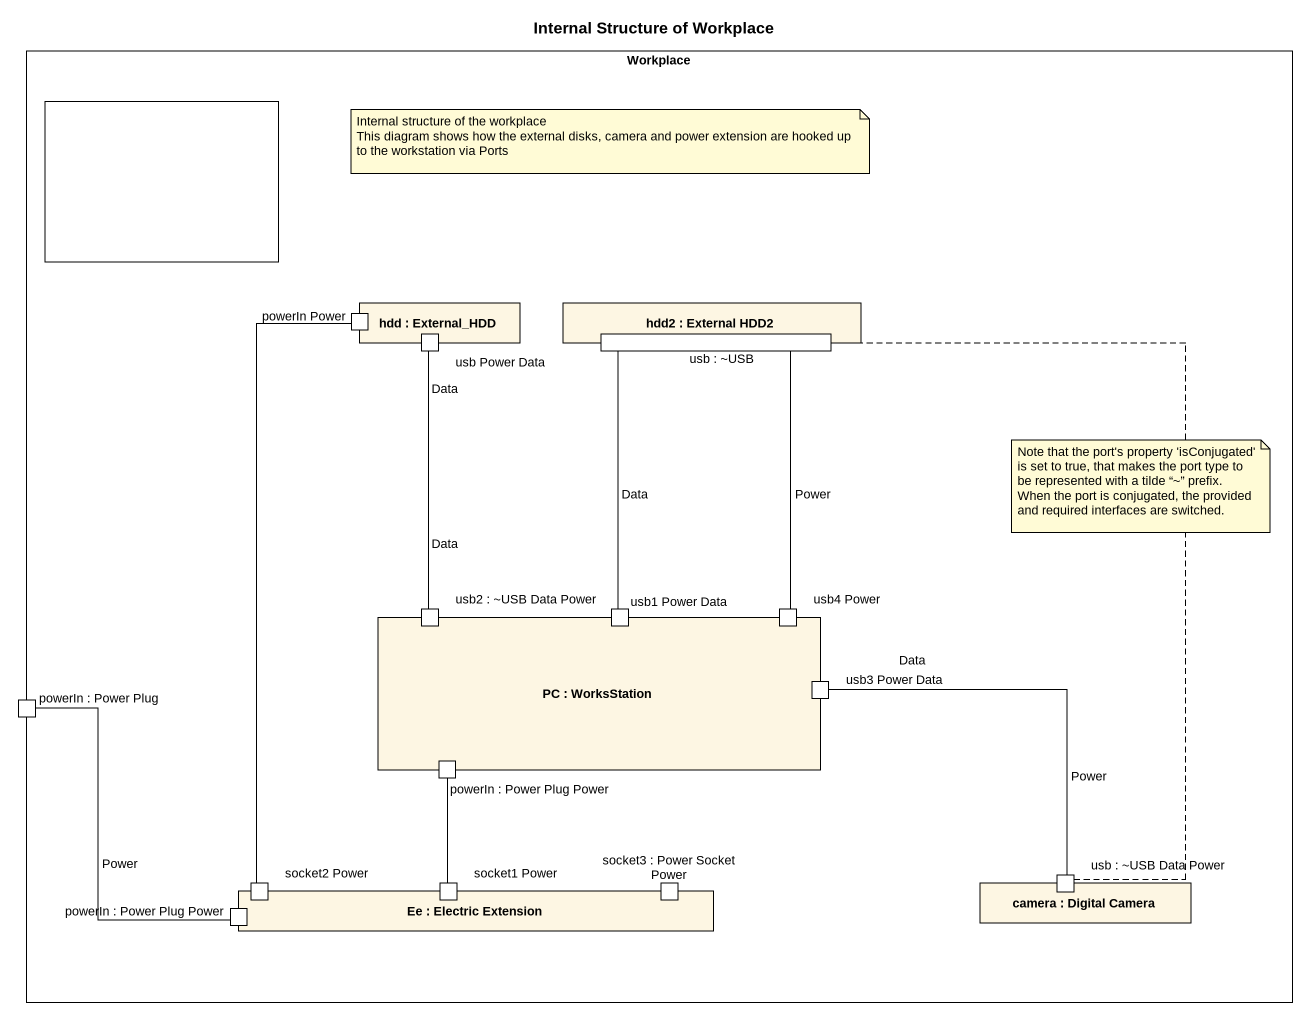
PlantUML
@startuml
title Internal Structure of Workplace
rectangle Workplace {
  rectangle " " as rectangle1
  rectangle "hdd : External_HDD" as hdd {
    port "powerIn Power" as powerIn_Power
    port "usb Power Data" as usb_Power_Data
  }
  rectangle "hdd2 : External HDD2" as hdd2 {
    port "usb : ~USB" as usb_USB
  }
  rectangle "PC : WorksStation" as PC {
    port "usb2 : ~USB Data Power" as usb2_USB_Data_Power
    port "usb1 Power Data" as usb1_Power_Data
    port "usb4 Power" as usb4_Power
    port "usb3 Power Data" as usb3_Power_Data
    port "powerIn : Power Plug Power" as powerIn_Power_Plug_Power
  }
  port "powerIn : Power Plug" as powerIn_Power_Plug
  rectangle "Ee : Electric Extension" as Ee {
    port "socket2 Power" as socket2_Power
    port "socket1 Power" as socket1_Power
    port "socket3 : Power Socket Power" as socket3_Power_Socket_Power
    port "powerIn : Power Plug Power" as powerIn_Power_Plug_Power_2
  }
  rectangle "camera : Digital Camera" as camera {
    port "usb : ~USB Data Power" as usb_USB_Data_Power
  }
}
usb_Power_Data -- usb2_USB_Data_Power : Data\nData
usb1_Power_Data -up- usb_USB : Data
usb4_Power -up- usb_USB : Power
powerIn_Power_Plug -- powerIn_Power_Plug_Power_2 : Power
socket2_Power -up- powerIn_Power
socket1_Power -up- powerIn_Power_Plug_Power
usb_USB_Data_Power -up- usb3_Power_Data : Data\nPower
note as N1
  Internal structure of the workplace
  This diagram shows how the external disks, camera and power extension are hooked up to the workstation via Ports
end note
note as N2
  Note that the port's property 'isConjugated' is set to true, that makes the port type to be represented with a tilde “~” prefix.
  When the port is conjugated, the provided and required interfaces are switched.
end note
N2 .. usb_USB_Data_Power
N2 .. usb_USB
@enduml
